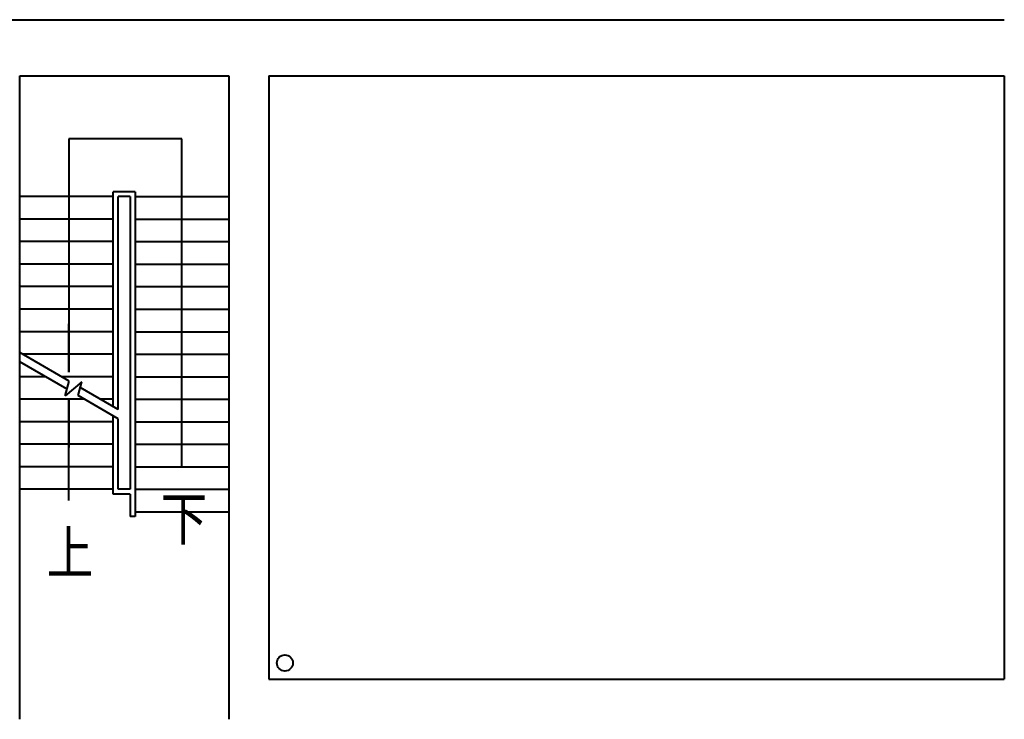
# Model space of a CAD drawing. Header units: metres. Extents: x -107920 to 223280, y -14950 to 38746.
# Drawn here: x 183680 to 195930, y 21450 to 30150 of the extents above; entities that cross this region are included whole.
import ezdxf

# ---------------------------------------------------------------- set-up
doc = ezdxf.new("R2010")
doc.units = ezdxf.units.M
for name, color, linetype in [('07A_结构墙', 5, 'Continuous'), ('10A_楼梯', 85, 'Continuous'), ('11A_符号标注', 7, 'Continuous'), ('PUB_TEXT', 7, 'Continuous'), ('VPIPE-消防', 1, 'Continuous'), ('WALL', 5, 'Continuous')]:
    doc.layers.add(name, color=color, linetype=linetype)
doc.styles.add('宋体', font='', dxfattribs={"width": 0.8})
doc.styles.get('宋体').set_extended_font_data('SimSun')

msp = doc.modelspace()

# ---------------------------------------------------------------- linework, layer by layer
at = {"layer": '07A_结构墙'}
for p, q in [((186280, 29450), (186280, 21450)), ((186780, 29450), (186780, 21950)), ((195930, 29450), (195930, 21950)), ((186780, 21950), (191080, 21950)), ((191080, 21950), (195930, 21950))]:
    msp.add_line(p, q, dxfattribs=at)
at = {"layer": '10A_楼梯'}
for p, q in [((184845, 27950), (183680, 27950)), ((184845, 25337), (184845, 28010)), ((185115, 28010), (184845, 28010)), ((184905, 25303), (184905, 27950)), ((185055, 27950), (184905, 27950)), ((185055, 27950), (185055, 24310)), ((185115, 28010), (185115, 23970)), ((185115, 27950), (186280, 27950)), ((184845, 27670), (183680, 27670)), ((185115, 27670), (186280, 27670)), ((184845, 27390), (183680, 27390)), ((185115, 27390), (186280, 27390)), ((184845, 27110), (183680, 27110)), ((185115, 27110), (186280, 27110)), ((184845, 26830), (183680, 26830)), ((185115, 26830), (186280, 26830)), ((184845, 26550), (183680, 26550)), ((185115, 26550), (186280, 26550)), ((184845, 26270), (183680, 26270)), ((185115, 26270), (186280, 26270)), ((184295, 25655), (183680, 26010)), ((184845, 25990), (183715, 25990)), ((185115, 25990), (186280, 25990)), ((184269, 25555), (183680, 25894)), ((184000, 25710), (183680, 25710)), ((184845, 25710), (184200, 25710)), ((184247, 25474), (184295, 25655)), ((184453, 25647), (184247, 25474)), ((184407, 25475), (184453, 25647)), ((185115, 25710), (186280, 25710)), ((184905, 25303), (184434, 25575)), ((184485, 25430), (183680, 25430)), ((184905, 25187), (184407, 25475)), ((184845, 25430), (184685, 25430)), ((185115, 25430), (186280, 25430)), ((184845, 25150), (183680, 25150)), ((184845, 24250), (184845, 25222)), ((184905, 24310), (184905, 25187)), ((184905, 24310), (184905, 25158)), ((185115, 25150), (186280, 25150)), ((184845, 24870), (183680, 24870)), ((185115, 24870), (186280, 24870)), ((184845, 24590), (183680, 24590)), ((185115, 24590), (186280, 24590)), ((184845, 24310), (183680, 24310)), ((185055, 24310), (184905, 24310)), ((185115, 24310), (186280, 24310)), ((185055, 24250), (184845, 24250)), ((185055, 24250), (185055, 23970)), ((185115, 24030), (186280, 24030)), ((185115, 23970), (185055, 23970))]:
    msp.add_line(p, q, dxfattribs=at)
at = {"layer": '11A_符号标注'}
for p, q in [((185698, 28668), (184293, 28668)), ((184293, 28668), (184293, 25767)), ((185698, 24590), (185698, 28668)), ((184293, 25767), (184293, 26367)), ((184293, 24170), (184293, 25430)), ((184293, 25430), (184293, 24830))]:
    msp.add_line(p, q, dxfattribs=at)
at = {"layer": 'VPIPE-消防', "color": 5, "linetype": 'Continuous'}
msp.add_circle((186980, 22150, 4300), 100, dxfattribs=at)
at = {"layer": 'WALL'}
for p, q in [((182980, 30150), (186280, 30150)), ((186280, 30150), (195930, 30150)), ((183680, 29450), (186280, 29450)), ((183680, 21450), (183680, 29450)), ((186780, 29450), (195930, 29450))]:
    msp.add_line(p, q, dxfattribs=at)

# ---------------------------------------------------------------- texts
at = {"layer": 'PUB_TEXT', "style": '宋体', "width": 0.8}
for s, p in [('下', (185437, 23680)), ('上', (184017, 23259))]:
    msp.add_text(s, height=529, rotation=0.0194, dxfattribs=at).set_placement(p)

doc.saveas('drawing.dxf')
